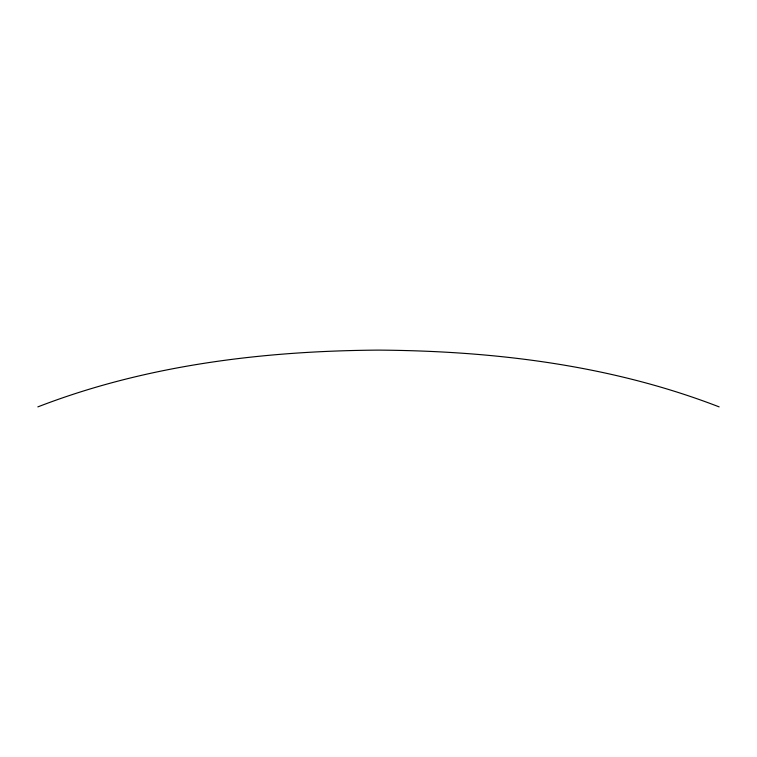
<?xml version="1.0" encoding="UTF-8"?>
<svg xmlns="http://www.w3.org/2000/svg" width="757" height="757" viewBox="0 0 757 757"><rect width="100%" height="100%" fill="white"/><g stroke="black" fill="none" stroke-linecap="round" stroke-linejoin="round"><path stroke-width="1.14" d="M37.85 406.887C146.082 365.016 263.058 350.917 378.5 350.113C493.942 350.917 610.918 365.016 719.15 406.887"/></g></svg>
